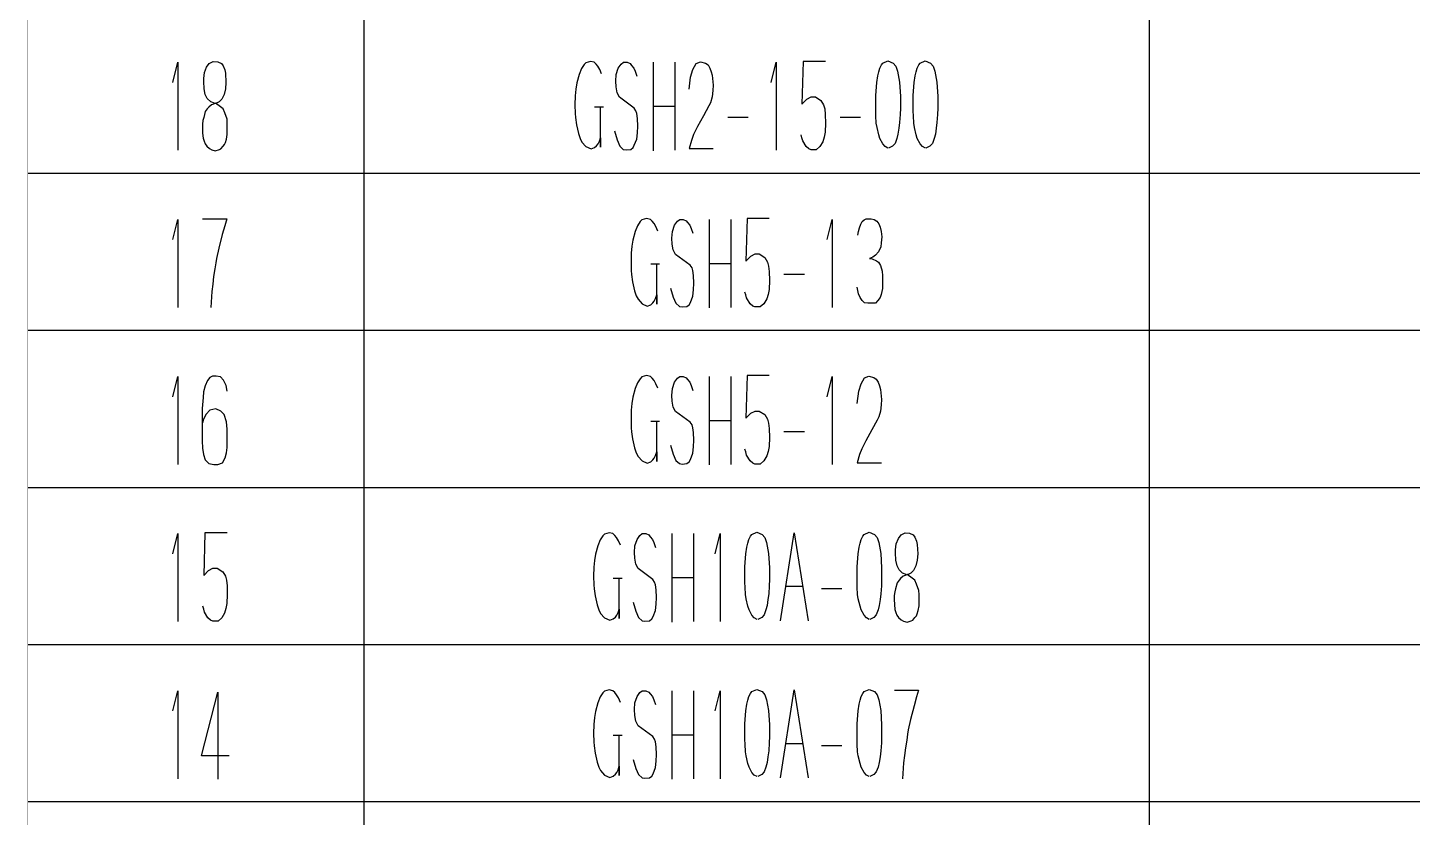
# Model space of a CAD drawing. Extents: x 0 to 2376, y 0 to 3364.
# Drawn here: x 1616 to 1862.8, y 681.2 to 821.9 of the extents above; entities that cross this region are included whole.
import ezdxf

# ---------------------------------------------------------------- set-up
doc = ezdxf.new("R2010")
doc.units = 0
doc.header["$MEASUREMENT"] = 0
doc.layers.add('6', color=7, linetype='Continuous')
doc.layers.add('9', color=7, linetype='Continuous')

# ---------------------------------------------------------------- blocks, each defined once
blk = doc.blocks.new('BLKENT215')
at = {"layer": '9', "color": 2, "linetype": 'Continuous'}
for p, q in [((1641.87, 700.16), (1642.76, 703.76)), ((1642.76, 703.76), (1642.76, 688.08)), ((1718.82, 703.68), (1718.51, 703.36)), ((1719.66, 703.92), (1718.82, 703.68)), ((1720.34, 703.76), (1719.66, 703.92)), ((1720.68, 703.44), (1720.34, 703.76)), ((1725.15, 703.44), (1725.57, 703.76)), ((1725.57, 703.76), (1726.2, 703.76)), ((1726.2, 703.76), (1726.72, 703.52)), ((1730.82, 703.76), (1730.82, 688)), ((1734.69, 703.76), (1734.69, 688.08)), ((1738.54, 700.16), (1739.42, 703.76)), ((1739.42, 703.76), (1739.42, 688.08)), ((1744.86, 703.28), (1745.12, 703.6)), ((1745.12, 703.6), (1746.01, 704)), ((1746.01, 704), (1746.95, 703.6)), ((1746.95, 703.6), (1747.42, 703.04)), ((1750.22, 688.24), (1752.65, 703.92)), ((1752.65, 703.92), (1755.11, 688.24)), ((1764.86, 703.28), (1765.12, 703.6)), ((1765.12, 703.6), (1766.01, 704)), ((1766.01, 704), (1766.95, 703.6)), ((1766.95, 703.6), (1767.42, 703.04)), ((1770.51, 703.84), (1774.82, 703.84)), ((1774.82, 703.84), (1774.46, 702.64)), ((1646.97, 692.16), (1649.9, 703.52)), ((1649.9, 703.52), (1649.9, 688)), ((1717.62, 701.6), (1717.2, 700.08)), ((1718.07, 702.64), (1717.62, 701.6)), ((1718.51, 703.36), (1718.07, 702.64)), ((1720.99, 703.04), (1720.68, 703.44)), ((1721.31, 702.48), (1720.99, 703.04)), ((1721.65, 701.68), (1721.31, 702.48)), ((1724.18, 700.4), (1724.26, 701.6)), ((1724.26, 701.6), (1724.63, 702.72)), ((1724.63, 702.72), (1725.15, 703.44)), ((1726.72, 703.52), (1726.98, 703.2)), ((1726.98, 703.2), (1727.37, 702.72)), ((1727.37, 702.72), (1727.63, 702.16)), ((1727.63, 702.16), (1727.92, 701.28)), ((1744.03, 700.16), (1744.21, 701.36)), ((1744.21, 701.36), (1744.39, 702.08)), ((1744.39, 702.08), (1744.57, 702.72)), ((1744.57, 702.72), (1744.86, 703.28)), ((1747.42, 703.04), (1747.71, 702.16)), ((1747.71, 702.16), (1748.08, 700.24)), ((1764.03, 700.16), (1764.21, 701.36)), ((1764.21, 701.36), (1764.39, 702.08)), ((1764.39, 702.08), (1764.57, 702.72)), ((1764.57, 702.72), (1764.86, 703.28)), ((1767.42, 703.04), (1767.71, 702.16)), ((1767.71, 702.16), (1768.08, 700.24)), ((1774.46, 702.64), (1774.01, 701.04)), ((1717.02, 698.96), (1716.92, 697.76)), ((1717.2, 700.08), (1717.02, 698.96)), ((1724.24, 699.36), (1724.18, 700.4)), ((1724.42, 698.32), (1724.24, 699.36)), ((1743.87, 697.84), (1744.03, 700.16)), ((1748.08, 700.24), (1748.24, 697.68)), ((1763.87, 697.84), (1764.03, 700.16)), ((1768.08, 700.24), (1768.23, 697.68)), ((1773.39, 698.64), (1772.99, 696.8)), ((1774.01, 701.04), (1773.39, 698.64)), ((1716.92, 697.76), (1716.89, 696.16)), ((1716.89, 696.16), (1716.92, 694.64)), ((1724.81, 697.52), (1724.42, 698.32)), ((1727.45, 695.6), (1724.81, 697.52)), ((1743.87, 695.04), (1743.87, 697.84)), ((1748.24, 697.68), (1748.24, 695.6)), ((1763.87, 695.04), (1763.87, 697.84)), ((1768.23, 697.68), (1768.23, 695.6)), ((1772.99, 696.8), (1772.84, 696)), ((1716.92, 694.64), (1716.97, 693.92)), ((1716.97, 693.92), (1717.15, 692.64)), ((1721.96, 695.76), (1720.39, 695.76)), ((1721.46, 688.64), (1721.46, 695.68)), ((1727.76, 695.12), (1727.45, 695.6)), ((1727.92, 694.64), (1727.76, 695.12)), ((1728.05, 693.76), (1727.92, 694.64)), ((1728.1, 692.4), (1728.05, 693.76)), ((1730.82, 695.92), (1734.64, 695.92)), ((1743.9, 694.24), (1743.87, 695.04)), ((1743.95, 692.88), (1743.9, 694.24)), ((1748.21, 694.48), (1748.1, 693.04)), ((1748.24, 695.6), (1748.21, 694.48)), ((1754.09, 694.32), (1751.14, 694.32)), ((1761.12, 693.92), (1757.49, 693.92)), ((1763.9, 694.24), (1763.87, 695.04)), ((1763.95, 692.88), (1763.9, 694.24)), ((1768.21, 694.48), (1768.1, 693.04)), ((1768.23, 695.6), (1768.21, 694.48)), ((1772.71, 694.96), (1772.47, 693.6)), ((1772.84, 696), (1772.71, 694.96)), ((1651.91, 692.16), (1646.97, 692.16)), ((1717.15, 692.64), (1717.52, 691.04)), ((1723.95, 691.52), (1724.42, 689.92)), ((1728.05, 691.2), (1728.1, 692.4)), ((1744.08, 692.16), (1743.95, 692.88)), ((1744.39, 690.8), (1744.08, 692.16)), ((1747.97, 692), (1747.82, 690.96)), ((1748.1, 693.04), (1747.97, 692)), ((1764.08, 692.16), (1763.95, 692.88)), ((1764.39, 690.8), (1764.08, 692.16)), ((1767.97, 692), (1767.82, 690.96)), ((1768.1, 693.04), (1767.97, 692)), ((1772.31, 692.24), (1772.16, 690.88)), ((1772.47, 693.6), (1772.31, 692.24)), ((1717.52, 691.04), (1717.83, 690.16)), ((1717.83, 690.16), (1718.14, 689.52)), ((1718.14, 689.52), (1718.85, 688.72)), ((1720.39, 688.56), (1720.76, 688.88)), ((1720.76, 688.88), (1721.02, 689.2)), ((1721.02, 689.2), (1721.25, 689.68)), ((1721.25, 689.68), (1721.46, 690.32)), ((1721.46, 690.32), (1721.46, 688.64)), ((1724.42, 689.92), (1724.89, 688.8)), ((1724.89, 688.8), (1725.52, 688.24)), ((1727.24, 688.56), (1727.48, 688.96)), ((1727.48, 688.96), (1727.9, 690.08)), ((1727.9, 690.08), (1728.05, 691.2)), ((1744.6, 690.16), (1744.39, 690.8)), ((1745.12, 689.2), (1744.6, 690.16)), ((1745.52, 688.72), (1745.12, 689.2)), ((1746.85, 688.8), (1746.14, 688.48)), ((1747.29, 689.28), (1746.85, 688.8)), ((1747.61, 690.16), (1747.29, 689.28)), ((1747.82, 690.96), (1747.61, 690.16)), ((1764.6, 690.16), (1764.39, 690.8)), ((1765.12, 689.2), (1764.6, 690.16)), ((1765.52, 688.72), (1765.12, 689.2)), ((1766.85, 688.8), (1766.14, 688.48)), ((1767.29, 689.28), (1766.85, 688.8)), ((1767.61, 690.16), (1767.29, 689.28)), ((1767.82, 690.96), (1767.61, 690.16)), ((1772.16, 690.88), (1771.95, 688.08)), ((1718.85, 688.72), (1719.79, 688.32)), ((1719.79, 688.32), (1720.39, 688.56)), ((1725.52, 688.24), (1726.01, 688.16)), ((1726.01, 688.16), (1726.85, 688.24)), ((1726.85, 688.24), (1727.24, 688.56)), ((1746.04, 688.48), (1745.52, 688.72)), ((1766.04, 688.48), (1765.52, 688.72))]:
    blk.add_line(p, q, dxfattribs=at)
blk = doc.blocks.new('BLKENT216')
at = {"layer": '9', "color": 2, "linetype": 'Continuous'}
for p, q in [((1641.87, 728.16), (1642.76, 731.76)), ((1642.76, 731.76), (1642.76, 716.08)), ((1647.57, 731.92), (1647.36, 724.32)), ((1651.54, 731.92), (1647.57, 731.92)), ((1718.51, 731.36), (1718.07, 730.64)), ((1718.82, 731.68), (1718.51, 731.36)), ((1719.66, 731.92), (1718.82, 731.68)), ((1720.34, 731.76), (1719.66, 731.92)), ((1720.68, 731.44), (1720.34, 731.76)), ((1720.99, 731.04), (1720.68, 731.44)), ((1721.31, 730.48), (1720.99, 731.04)), ((1724.63, 730.72), (1725.15, 731.44)), ((1725.15, 731.44), (1725.57, 731.76)), ((1725.57, 731.76), (1726.2, 731.76)), ((1726.2, 731.76), (1726.72, 731.52)), ((1726.72, 731.52), (1726.98, 731.2)), ((1726.98, 731.2), (1727.37, 730.72)), ((1730.82, 731.76), (1730.82, 716)), ((1734.69, 731.76), (1734.69, 716.08)), ((1738.54, 728.16), (1739.42, 731.76)), ((1739.42, 731.76), (1739.42, 716.08)), ((1744.57, 730.72), (1744.86, 731.28)), ((1744.86, 731.28), (1745.12, 731.6)), ((1745.12, 731.6), (1746.01, 732)), ((1746.01, 732), (1746.95, 731.6)), ((1746.95, 731.6), (1747.42, 731.04)), ((1747.42, 731.04), (1747.71, 730.16)), ((1750.22, 716.24), (1752.65, 731.92)), ((1752.65, 731.92), (1755.11, 716.24)), ((1764.57, 730.72), (1764.86, 731.28)), ((1764.86, 731.28), (1765.12, 731.6)), ((1765.12, 731.6), (1766.01, 732)), ((1766.01, 732), (1766.95, 731.6)), ((1766.95, 731.6), (1767.42, 731.04)), ((1767.42, 731.04), (1767.71, 730.16)), ((1770.85, 729.92), (1771.22, 730.88)), ((1771.22, 730.88), (1771.69, 731.52)), ((1771.69, 731.52), (1772.42, 731.92)), ((1772.42, 731.92), (1773.2, 731.84)), ((1773.2, 731.84), (1773.86, 731.52)), ((1773.86, 731.52), (1774.17, 731.12)), ((1774.17, 731.12), (1774.46, 730.4)), ((1717.62, 729.6), (1717.2, 728.08)), ((1718.07, 730.64), (1717.62, 729.6)), ((1721.65, 729.68), (1721.31, 730.48)), ((1724.18, 728.4), (1724.26, 729.6)), ((1724.24, 727.36), (1724.18, 728.4)), ((1724.26, 729.6), (1724.63, 730.72)), ((1727.37, 730.72), (1727.63, 730.16)), ((1727.63, 730.16), (1727.92, 729.28)), ((1744.03, 728.16), (1744.21, 729.36)), ((1744.21, 729.36), (1744.39, 730.08)), ((1744.39, 730.08), (1744.57, 730.72)), ((1747.71, 730.16), (1748.08, 728.24)), ((1764.03, 728.16), (1764.21, 729.36)), ((1764.21, 729.36), (1764.39, 730.08)), ((1764.39, 730.08), (1764.57, 730.72)), ((1767.71, 730.16), (1768.08, 728.24)), ((1770.72, 728.88), (1770.85, 729.92)), ((1770.72, 728.32), (1770.72, 728.88)), ((1770.77, 727.04), (1770.72, 728.32)), ((1774.46, 730.4), (1774.59, 729.84)), ((1774.59, 729.84), (1774.67, 728.16)), ((1717.02, 726.96), (1716.92, 725.76)), ((1717.2, 728.08), (1717.02, 726.96)), ((1724.42, 726.32), (1724.24, 727.36)), ((1724.81, 725.52), (1724.42, 726.32)), ((1743.87, 725.84), (1744.03, 728.16)), ((1743.87, 723.04), (1743.87, 725.84)), ((1748.08, 728.24), (1748.24, 725.68)), ((1763.87, 725.84), (1764.03, 728.16)), ((1763.87, 723.04), (1763.87, 725.84)), ((1768.08, 728.24), (1768.23, 725.68)), ((1770.98, 726), (1770.77, 727.04)), ((1771.35, 725.28), (1770.98, 726)), ((1774.35, 726), (1773.93, 725.2)), ((1774.59, 727.04), (1774.35, 726)), ((1774.67, 728.16), (1774.59, 727.04)), ((1647.36, 724.32), (1648.22, 725.2)), ((1648.22, 725.2), (1649.01, 725.6)), ((1649.01, 725.6), (1649.76, 725.6)), ((1649.76, 725.6), (1650.76, 724.96)), ((1650.76, 724.96), (1651.23, 724.16)), ((1651.23, 724.16), (1651.41, 723.44)), ((1651.41, 723.44), (1651.52, 722.48)), ((1716.92, 725.76), (1716.89, 724.16)), ((1716.89, 724.16), (1716.92, 722.64)), ((1721.96, 723.76), (1720.39, 723.76)), ((1721.46, 716.64), (1721.46, 723.68)), ((1727.45, 723.6), (1724.81, 725.52)), ((1727.76, 723.12), (1727.45, 723.6)), ((1730.82, 723.92), (1734.64, 723.92)), ((1748.24, 723.6), (1748.21, 722.48)), ((1748.24, 725.68), (1748.24, 723.6)), ((1768.23, 723.6), (1768.21, 722.48)), ((1768.23, 725.68), (1768.23, 723.6)), ((1771.35, 723.44), (1770.98, 722.96)), ((1771.95, 724.72), (1771.35, 725.28)), ((1771.61, 723.76), (1771.35, 723.44)), ((1772.1, 724.16), (1771.61, 723.76)), ((1772.63, 724.48), (1771.95, 724.72)), ((1773.07, 724.56), (1772.1, 724.16)), ((1773.7, 723.84), (1772.81, 724.48)), ((1773.44, 724.72), (1773.07, 724.56)), ((1773.93, 725.2), (1773.44, 724.72)), ((1774.17, 723.44), (1773.7, 723.84)), ((1774.48, 722.72), (1774.17, 723.44)), ((1651.57, 720.88), (1651.49, 719.28)), ((1651.52, 722.48), (1651.57, 720.88)), ((1716.92, 722.64), (1716.97, 721.92)), ((1716.97, 721.92), (1717.15, 720.64)), ((1727.92, 722.64), (1727.76, 723.12)), ((1728.05, 721.76), (1727.92, 722.64)), ((1728.1, 720.4), (1728.05, 721.76)), ((1743.9, 722.24), (1743.87, 723.04)), ((1743.95, 720.88), (1743.9, 722.24)), ((1744.08, 720.16), (1743.95, 720.88)), ((1748.1, 721.04), (1747.97, 720)), ((1748.21, 722.48), (1748.1, 721.04)), ((1754.09, 722.32), (1751.14, 722.32)), ((1761.12, 721.92), (1757.49, 721.92)), ((1763.9, 722.24), (1763.87, 723.04)), ((1763.95, 720.88), (1763.9, 722.24)), ((1764.08, 720.16), (1763.95, 720.88)), ((1768.1, 721.04), (1767.97, 720)), ((1768.21, 722.48), (1768.1, 721.04)), ((1770.56, 721.36), (1770.48, 720.72)), ((1770.69, 721.92), (1770.56, 721.36)), ((1770.98, 722.96), (1770.69, 721.92)), ((1774.85, 721.6), (1774.48, 722.72)), ((1774.9, 720.88), (1774.85, 721.6)), ((1774.9, 719.84), (1774.9, 720.88)), ((1647.36, 718.32), (1647.2, 718.8)), ((1651.33, 718.4), (1651.1, 717.6)), ((1651.49, 719.28), (1651.33, 718.4)), ((1717.15, 720.64), (1717.52, 719.04)), ((1717.52, 719.04), (1717.83, 718.16)), ((1723.95, 719.52), (1724.42, 717.92)), ((1727.9, 718.08), (1728.05, 719.2)), ((1728.05, 719.2), (1728.1, 720.4)), ((1744.39, 718.8), (1744.08, 720.16)), ((1744.6, 718.16), (1744.39, 718.8)), ((1747.82, 718.96), (1747.61, 718.16)), ((1747.97, 720), (1747.82, 718.96)), ((1764.39, 718.8), (1764.08, 720.16)), ((1764.6, 718.16), (1764.39, 718.8)), ((1767.82, 718.96), (1767.61, 718.16)), ((1767.97, 720), (1767.82, 718.96)), ((1770.48, 720.72), (1770.48, 720)), ((1770.48, 720), (1770.51, 719.12)), ((1770.51, 719.12), (1770.61, 718.24)), ((1774.74, 718.08), (1774.9, 718.88)), ((1774.9, 718.88), (1774.9, 719.84)), ((1647.49, 717.76), (1647.36, 718.32)), ((1648.12, 716.72), (1647.49, 717.76)), ((1648.59, 716.32), (1648.12, 716.72)), ((1648.98, 716.16), (1648.59, 716.32)), ((1649.92, 716.16), (1648.98, 716.16)), ((1650.58, 716.72), (1649.92, 716.16)), ((1651.1, 717.6), (1650.58, 716.72)), ((1717.83, 718.16), (1718.14, 717.52)), ((1718.14, 717.52), (1718.85, 716.72)), ((1718.85, 716.72), (1719.79, 716.32)), ((1719.79, 716.32), (1720.39, 716.56)), ((1720.39, 716.56), (1720.76, 716.88)), ((1720.76, 716.88), (1721.02, 717.2)), ((1721.02, 717.2), (1721.25, 717.68)), ((1721.25, 717.68), (1721.46, 718.32)), ((1721.46, 718.32), (1721.46, 716.64)), ((1724.42, 717.92), (1724.89, 716.8)), ((1724.89, 716.8), (1725.52, 716.24)), ((1725.52, 716.24), (1726.01, 716.16)), ((1726.01, 716.16), (1726.85, 716.24)), ((1726.85, 716.24), (1727.24, 716.56)), ((1727.24, 716.56), (1727.48, 716.96)), ((1727.48, 716.96), (1727.9, 718.08)), ((1745.12, 717.2), (1744.6, 718.16)), ((1745.52, 716.72), (1745.12, 717.2)), ((1746.04, 716.48), (1745.52, 716.72)), ((1746.85, 716.8), (1746.14, 716.48)), ((1747.29, 717.28), (1746.85, 716.8)), ((1747.61, 718.16), (1747.29, 717.28)), ((1765.12, 717.2), (1764.6, 718.16)), ((1765.52, 716.72), (1765.12, 717.2)), ((1766.04, 716.48), (1765.52, 716.72)), ((1766.85, 716.8), (1766.14, 716.48)), ((1767.29, 717.28), (1766.85, 716.8)), ((1767.61, 718.16), (1767.29, 717.28)), ((1770.61, 718.24), (1770.77, 717.68)), ((1770.77, 717.68), (1770.95, 717.2)), ((1770.95, 717.2), (1771.27, 716.8)), ((1771.27, 716.8), (1771.71, 716.4)), ((1771.71, 716.4), (1772.16, 716.16)), ((1772.16, 716.16), (1772.76, 716)), ((1772.76, 716), (1773.49, 716.24)), ((1773.49, 716.24), (1773.78, 716.32)), ((1773.78, 716.32), (1774.17, 716.8)), ((1774.17, 716.8), (1774.43, 717.12)), ((1774.43, 717.12), (1774.56, 717.44)), ((1774.56, 717.44), (1774.74, 718.08))]:
    blk.add_line(p, q, dxfattribs=at)
blk = doc.blocks.new('BLKENT217')
at = {"layer": '9', "color": 2, "linetype": 'Continuous'}
for p, q in [((1641.87, 756.16), (1642.76, 759.76)), ((1642.76, 759.76), (1642.76, 744.08)), ((1647.62, 758.08), (1647.33, 757.04)), ((1648.04, 759.04), (1647.62, 758.08)), ((1648.46, 759.6), (1648.04, 759.04)), ((1648.95, 759.84), (1648.46, 759.6)), ((1649.61, 759.84), (1648.95, 759.84)), ((1650.39, 759.68), (1649.61, 759.84)), ((1650.92, 759.12), (1650.39, 759.68)), ((1651.39, 758.16), (1650.92, 759.12)), ((1651.57, 757.12), (1651.39, 758.16)), ((1724.73, 758.64), (1724.29, 757.6)), ((1725.18, 759.36), (1724.73, 758.64)), ((1725.49, 759.68), (1725.18, 759.36)), ((1726.33, 759.92), (1725.49, 759.68)), ((1727.01, 759.76), (1726.33, 759.92)), ((1727.35, 759.44), (1727.01, 759.76)), ((1727.66, 759.04), (1727.35, 759.44)), ((1727.97, 758.48), (1727.66, 759.04)), ((1728.31, 757.68), (1727.97, 758.48)), ((1730.93, 757.6), (1731.29, 758.72)), ((1731.29, 758.72), (1731.82, 759.44)), ((1731.82, 759.44), (1732.24, 759.76)), ((1732.24, 759.76), (1732.86, 759.76)), ((1732.86, 759.76), (1733.39, 759.52)), ((1733.39, 759.52), (1733.65, 759.2)), ((1733.65, 759.2), (1734.04, 758.72)), ((1734.04, 758.72), (1734.3, 758.16)), ((1734.3, 758.16), (1734.59, 757.28)), ((1737.49, 759.76), (1737.49, 744)), ((1741.36, 759.76), (1741.36, 744.08)), ((1744.24, 759.92), (1744.03, 752.32)), ((1748.21, 759.92), (1744.24, 759.92)), ((1758.54, 756.16), (1759.42, 759.76)), ((1759.42, 759.76), (1759.42, 744.08)), ((1764.16, 757.12), (1764.57, 758.48)), ((1764.57, 758.48), (1765.18, 759.52)), ((1765.18, 759.52), (1765.93, 759.84)), ((1765.93, 759.84), (1766.82, 759.6)), ((1766.82, 759.6), (1767.29, 759.28)), ((1767.29, 759.28), (1767.63, 758.72)), ((1767.63, 758.72), (1767.87, 758.08)), ((1767.87, 758.08), (1768.03, 757.44)), ((1647.25, 756), (1647.1, 754.08)), ((1647.33, 757.04), (1647.25, 756)), ((1723.87, 756.08), (1723.69, 754.96)), ((1724.29, 757.6), (1723.87, 756.08)), ((1730.85, 756.4), (1730.93, 757.6)), ((1730.9, 755.36), (1730.85, 756.4)), ((1763.9, 754.96), (1764.16, 757.12)), ((1768.03, 757.44), (1768.21, 755.68)), ((1768.21, 755.68), (1768.16, 754.72)), ((1647.1, 754.08), (1647.1, 748.32)), ((1647.78, 753.04), (1647.33, 752.16)), ((1648.46, 753.76), (1647.78, 753.04)), ((1649.5, 754), (1648.46, 753.76)), ((1650.44, 753.6), (1649.5, 754)), ((1651.02, 752.96), (1650.44, 753.6)), ((1651.41, 751.68), (1651.02, 752.96)), ((1723.58, 753.76), (1723.56, 752.16)), ((1723.69, 754.96), (1723.58, 753.76)), ((1731.08, 754.32), (1730.9, 755.36)), ((1731.48, 753.52), (1731.08, 754.32)), ((1734.12, 751.6), (1731.48, 753.52)), ((1744.03, 752.32), (1744.89, 753.2)), ((1744.89, 753.2), (1745.67, 753.6)), ((1745.67, 753.6), (1746.43, 753.6)), ((1746.43, 753.6), (1747.42, 752.96)), ((1747.42, 752.96), (1747.9, 752.16)), ((1768.05, 753.6), (1767.74, 752.56)), ((1768.16, 754.72), (1768.05, 753.6)), ((1647.33, 752.16), (1647.15, 751.52)), ((1651.57, 750.4), (1651.41, 751.68)), ((1723.56, 752.16), (1723.58, 750.64)), ((1723.58, 750.64), (1723.63, 749.92)), ((1728.63, 751.76), (1727.06, 751.76)), ((1728.13, 744.64), (1728.13, 751.68)), ((1734.43, 751.12), (1734.12, 751.6)), ((1734.59, 750.64), (1734.43, 751.12)), ((1734.72, 749.76), (1734.59, 750.64)), ((1737.49, 751.92), (1741.31, 751.92)), ((1747.9, 752.16), (1748.08, 751.44)), ((1748.08, 751.44), (1748.18, 750.48)), ((1748.18, 750.48), (1748.24, 748.88)), ((1767.45, 752), (1766.46, 750.24)), ((1767.74, 752.56), (1767.45, 752)), ((1647.1, 748.32), (1647.15, 746.96)), ((1651.57, 748.24), (1651.57, 750.4)), ((1651.57, 747.12), (1651.57, 748.24)), ((1723.63, 749.92), (1723.82, 748.64)), ((1723.82, 748.64), (1724.18, 747.04)), ((1734.77, 748.4), (1734.72, 749.76)), ((1734.72, 747.2), (1734.77, 748.4)), ((1748.24, 748.88), (1748.16, 747.28)), ((1754.46, 749.92), (1750.82, 749.92)), ((1765.41, 748.32), (1764.71, 746.88)), ((1766.46, 750.24), (1765.41, 748.32)), ((1647.15, 746.96), (1647.31, 745.84)), ((1647.31, 745.84), (1647.65, 744.88)), ((1651.2, 745.28), (1651.44, 746.16)), ((1651.44, 746.16), (1651.57, 747.12)), ((1724.18, 747.04), (1724.5, 746.16)), ((1724.5, 746.16), (1724.81, 745.52)), ((1727.69, 745.2), (1727.92, 745.68)), ((1727.92, 745.68), (1728.13, 746.32)), ((1728.13, 746.32), (1728.13, 744.64)), ((1730.61, 747.52), (1731.08, 745.92)), ((1731.08, 745.92), (1731.56, 744.8)), ((1734.14, 744.96), (1734.56, 746.08)), ((1734.56, 746.08), (1734.72, 747.2)), ((1744.03, 746.32), (1743.87, 746.8)), ((1744.16, 745.76), (1744.03, 746.32)), ((1744.78, 744.72), (1744.16, 745.76)), ((1747.76, 745.6), (1747.24, 744.72)), ((1748, 746.4), (1747.76, 745.6)), ((1748.16, 747.28), (1748, 746.4)), ((1764.31, 745.84), (1763.9, 744.4)), ((1764.71, 746.88), (1764.31, 745.84)), ((1647.65, 744.88), (1648.27, 744.24)), ((1648.27, 744.24), (1649.16, 744.08)), ((1649.16, 744.08), (1649.87, 744.08)), ((1649.87, 744.08), (1650.71, 744.4)), ((1650.71, 744.4), (1651.2, 745.28)), ((1724.81, 745.52), (1725.52, 744.72)), ((1725.52, 744.72), (1726.46, 744.32)), ((1726.46, 744.32), (1727.06, 744.56)), ((1727.06, 744.56), (1727.42, 744.88)), ((1727.42, 744.88), (1727.69, 745.2)), ((1731.56, 744.8), (1732.18, 744.24)), ((1732.18, 744.24), (1732.68, 744.16)), ((1732.68, 744.16), (1733.52, 744.24)), ((1733.52, 744.24), (1733.91, 744.56)), ((1733.91, 744.56), (1734.14, 744.96)), ((1745.25, 744.32), (1744.78, 744.72)), ((1745.65, 744.16), (1745.25, 744.32)), ((1746.59, 744.16), (1745.65, 744.16)), ((1747.24, 744.72), (1746.59, 744.16)), ((1763.9, 744.4), (1768.21, 744.4))]:
    blk.add_line(p, q, dxfattribs=at)
blk = doc.blocks.new('BLKENT218')
at = {"layer": '9', "color": 2, "linetype": 'Continuous'}
for p, q in [((1641.87, 784.16), (1642.76, 787.76)), ((1642.76, 787.76), (1642.76, 772.08)), ((1647.18, 787.84), (1651.49, 787.84)), ((1651.49, 787.84), (1651.12, 786.64)), ((1725.49, 787.68), (1725.18, 787.36)), ((1726.33, 787.92), (1725.49, 787.68)), ((1727.01, 787.76), (1726.33, 787.92)), ((1727.35, 787.44), (1727.01, 787.76)), ((1731.82, 787.44), (1732.24, 787.76)), ((1732.24, 787.76), (1732.86, 787.76)), ((1732.86, 787.76), (1733.39, 787.52)), ((1733.39, 787.52), (1733.65, 787.2)), ((1737.49, 787.76), (1737.49, 772)), ((1741.36, 787.76), (1741.36, 772.08)), ((1744.24, 787.92), (1744.03, 780.32)), ((1748.21, 787.92), (1744.24, 787.92)), ((1758.54, 784.16), (1759.42, 787.76)), ((1759.42, 787.76), (1759.42, 772.08)), ((1764.78, 787.36), (1765.1, 787.68)), ((1765.1, 787.68), (1765.46, 787.84)), ((1765.46, 787.84), (1766.35, 787.84)), ((1766.35, 787.84), (1766.9, 787.76)), ((1766.9, 787.76), (1767.37, 787.44)), ((1650.68, 785.04), (1650.05, 782.64)), ((1651.12, 786.64), (1650.68, 785.04)), ((1724.29, 785.6), (1723.87, 784.08)), ((1724.73, 786.64), (1724.29, 785.6)), ((1725.18, 787.36), (1724.73, 786.64)), ((1727.66, 787.04), (1727.35, 787.44)), ((1727.97, 786.48), (1727.66, 787.04)), ((1728.31, 785.68), (1727.97, 786.48)), ((1730.85, 784.4), (1730.93, 785.6)), ((1730.93, 785.6), (1731.29, 786.72)), ((1731.29, 786.72), (1731.82, 787.44)), ((1733.65, 787.2), (1734.04, 786.72)), ((1734.04, 786.72), (1734.3, 786.16)), ((1734.3, 786.16), (1734.59, 785.28)), ((1763.97, 784.96), (1764.13, 785.6)), ((1764.13, 785.6), (1764.29, 786.24)), ((1764.29, 786.24), (1764.55, 786.88)), ((1764.55, 786.88), (1764.78, 787.36)), ((1767.37, 787.44), (1767.74, 786.96)), ((1767.74, 786.96), (1768, 786.4)), ((1768, 786.4), (1768.18, 785.6)), ((1768.18, 785.6), (1768.26, 784.64)), ((1650.05, 782.64), (1649.66, 780.8)), ((1723.69, 782.96), (1723.58, 781.76)), ((1723.87, 784.08), (1723.69, 782.96)), ((1730.9, 783.36), (1730.85, 784.4)), ((1731.08, 782.32), (1730.9, 783.36)), ((1768.08, 782.88), (1767.66, 782)), ((1768.18, 783.6), (1768.08, 782.88)), ((1768.26, 784.64), (1768.18, 783.6)), ((1649.66, 780.8), (1649.5, 780)), ((1723.58, 781.76), (1723.56, 780.16)), ((1723.56, 780.16), (1723.58, 778.64)), ((1731.48, 781.52), (1731.08, 782.32)), ((1734.12, 779.6), (1731.48, 781.52)), ((1744.03, 780.32), (1744.89, 781.2)), ((1744.89, 781.2), (1745.67, 781.6)), ((1745.67, 781.6), (1746.43, 781.6)), ((1746.43, 781.6), (1747.42, 780.96)), ((1747.42, 780.96), (1747.9, 780.16)), ((1747.9, 780.16), (1748.08, 779.44)), ((1766.67, 781.04), (1766.09, 780.8)), ((1766.09, 780.8), (1766.56, 780.72)), ((1766.56, 780.72), (1767.32, 780.4)), ((1767.14, 781.36), (1766.67, 781.04)), ((1767.66, 782), (1767.14, 781.36)), ((1767.32, 780.4), (1767.69, 780.16)), ((1767.69, 780.16), (1768.03, 779.52)), ((1649.37, 778.96), (1649.14, 777.6)), ((1649.5, 780), (1649.37, 778.96)), ((1723.58, 778.64), (1723.63, 777.92)), ((1723.63, 777.92), (1723.82, 776.64)), ((1728.63, 779.76), (1727.06, 779.76)), ((1728.13, 772.64), (1728.13, 779.68)), ((1734.43, 779.12), (1734.12, 779.6)), ((1734.59, 778.64), (1734.43, 779.12)), ((1734.72, 777.76), (1734.59, 778.64)), ((1734.77, 776.4), (1734.72, 777.76)), ((1737.49, 779.92), (1741.31, 779.92)), ((1748.08, 779.44), (1748.18, 778.48)), ((1748.18, 778.48), (1748.24, 776.88)), ((1754.46, 777.92), (1750.82, 777.92)), ((1768.03, 779.52), (1768.31, 778.56)), ((1768.31, 778.56), (1768.39, 777.68)), ((1768.39, 777.68), (1768.39, 776.16)), ((1648.98, 776.24), (1648.82, 774.88)), ((1649.14, 777.6), (1648.98, 776.24)), ((1723.82, 776.64), (1724.18, 775.04)), ((1730.61, 775.52), (1731.08, 773.92)), ((1734.56, 774.08), (1734.72, 775.2)), ((1734.72, 775.2), (1734.77, 776.4)), ((1748.16, 775.28), (1748, 774.4)), ((1748.24, 776.88), (1748.16, 775.28)), ((1764.13, 774.48), (1763.87, 775.68)), ((1768.37, 775.44), (1768.18, 774.4)), ((1768.39, 776.16), (1768.37, 775.44)), ((1648.82, 774.88), (1648.61, 772.08)), ((1724.18, 775.04), (1724.5, 774.16)), ((1724.5, 774.16), (1724.81, 773.52)), ((1724.81, 773.52), (1725.52, 772.72)), ((1725.52, 772.72), (1726.46, 772.32)), ((1727.06, 772.56), (1727.42, 772.88)), ((1727.42, 772.88), (1727.69, 773.2)), ((1727.69, 773.2), (1727.92, 773.68)), ((1727.92, 773.68), (1728.13, 774.32)), ((1728.13, 774.32), (1728.13, 772.64)), ((1731.08, 773.92), (1731.56, 772.8)), ((1731.56, 772.8), (1732.18, 772.24)), ((1733.91, 772.56), (1734.14, 772.96)), ((1734.14, 772.96), (1734.56, 774.08)), ((1744.03, 774.32), (1743.87, 774.8)), ((1744.16, 773.76), (1744.03, 774.32)), ((1744.78, 772.72), (1744.16, 773.76)), ((1745.25, 772.32), (1744.78, 772.72)), ((1747.24, 772.72), (1746.59, 772.16)), ((1747.76, 773.6), (1747.24, 772.72)), ((1748, 774.4), (1747.76, 773.6)), ((1764.39, 773.84), (1764.13, 774.48)), ((1764.78, 773.28), (1764.39, 773.84)), ((1765.18, 772.88), (1764.78, 773.28)), ((1765.78, 772.8), (1765.18, 772.88)), ((1767.14, 772.8), (1765.78, 772.8)), ((1767.58, 773.28), (1767.14, 772.8)), ((1767.95, 773.84), (1767.58, 773.28)), ((1768.18, 774.4), (1767.95, 773.84)), ((1726.46, 772.32), (1727.06, 772.56)), ((1732.18, 772.24), (1732.68, 772.16)), ((1732.68, 772.16), (1733.52, 772.24)), ((1733.52, 772.24), (1733.91, 772.56)), ((1745.65, 772.16), (1745.25, 772.32)), ((1746.59, 772.16), (1745.65, 772.16))]:
    blk.add_line(p, q, dxfattribs=at)
blk = doc.blocks.new('BLKENT219')
at = {"layer": '9', "color": 2, "linetype": 'Continuous'}
for p, q in [((1641.87, 812.16), (1642.76, 815.76)), ((1642.76, 815.76), (1642.76, 800.08)), ((1647.52, 813.92), (1647.88, 814.88)), ((1647.88, 814.88), (1648.35, 815.52)), ((1648.35, 815.52), (1649.08, 815.92)), ((1649.08, 815.92), (1649.87, 815.84)), ((1649.87, 815.84), (1650.52, 815.52)), ((1650.52, 815.52), (1650.84, 815.12)), ((1650.84, 815.12), (1651.12, 814.4)), ((1715.18, 815.36), (1714.73, 814.64)), ((1715.49, 815.68), (1715.18, 815.36)), ((1716.33, 815.92), (1715.49, 815.68)), ((1717.01, 815.76), (1716.33, 815.92)), ((1717.35, 815.44), (1717.01, 815.76)), ((1717.66, 815.04), (1717.35, 815.44)), ((1717.97, 814.48), (1717.66, 815.04)), ((1720.93, 813.6), (1721.29, 814.72)), ((1721.29, 814.72), (1721.82, 815.44)), ((1721.82, 815.44), (1722.24, 815.76)), ((1722.24, 815.76), (1722.86, 815.76)), ((1722.86, 815.76), (1723.39, 815.52)), ((1723.39, 815.52), (1723.65, 815.2)), ((1723.65, 815.2), (1724.04, 814.72)), ((1724.04, 814.72), (1724.3, 814.16)), ((1727.49, 815.76), (1727.49, 800)), ((1731.36, 815.76), (1731.36, 800.08)), ((1734.57, 814.48), (1735.18, 815.52)), ((1735.18, 815.52), (1735.93, 815.84)), ((1735.93, 815.84), (1736.82, 815.6)), ((1736.82, 815.6), (1737.29, 815.28)), ((1737.29, 815.28), (1737.63, 814.72)), ((1737.63, 814.72), (1737.87, 814.08)), ((1748.54, 812.16), (1749.42, 815.76)), ((1749.42, 815.76), (1749.42, 800.08)), ((1754.23, 815.92), (1754.03, 808.32)), ((1758.21, 815.92), (1754.23, 815.92)), ((1767.73, 814.08), (1767.91, 814.72)), ((1767.91, 814.72), (1768.2, 815.28)), ((1768.2, 815.28), (1768.46, 815.6)), ((1768.46, 815.6), (1769.35, 816)), ((1769.35, 816), (1770.29, 815.6)), ((1770.29, 815.6), (1770.76, 815.04)), ((1770.76, 815.04), (1771.05, 814.16)), ((1774.39, 814.08), (1774.57, 814.72)), ((1774.57, 814.72), (1774.86, 815.28)), ((1774.86, 815.28), (1775.12, 815.6)), ((1775.12, 815.6), (1776.01, 816)), ((1776.01, 816), (1776.95, 815.6)), ((1776.95, 815.6), (1777.42, 815.04)), ((1777.42, 815.04), (1777.71, 814.16)), ((1647.39, 812.88), (1647.52, 813.92)), ((1647.39, 812.32), (1647.39, 812.88)), ((1647.44, 811.04), (1647.39, 812.32)), ((1651.12, 814.4), (1651.25, 813.84)), ((1651.25, 813.84), (1651.33, 812.16)), ((1714.29, 813.6), (1713.87, 812.08)), ((1714.73, 814.64), (1714.29, 813.6)), ((1718.31, 813.68), (1717.97, 814.48)), ((1720.85, 812.4), (1720.93, 813.6)), ((1720.9, 811.36), (1720.85, 812.4)), ((1724.3, 814.16), (1724.59, 813.28)), ((1733.9, 810.96), (1734.16, 813.12)), ((1734.16, 813.12), (1734.57, 814.48)), ((1737.87, 814.08), (1738.03, 813.44)), ((1738.03, 813.44), (1738.21, 811.68)), ((1767.36, 812.16), (1767.54, 813.36)), ((1767.54, 813.36), (1767.73, 814.08)), ((1771.05, 814.16), (1771.41, 812.24)), ((1771.41, 812.24), (1771.57, 809.68)), ((1774.03, 812.16), (1774.21, 813.36)), ((1774.21, 813.36), (1774.39, 814.08)), ((1777.71, 814.16), (1778.08, 812.24)), ((1778.08, 812.24), (1778.23, 809.68)), ((1647.65, 810), (1647.44, 811.04)), ((1648.01, 809.28), (1647.65, 810)), ((1651.02, 810), (1650.6, 809.2)), ((1651.25, 811.04), (1651.02, 810)), ((1651.33, 812.16), (1651.25, 811.04)), ((1713.58, 809.76), (1713.56, 808.16)), ((1713.69, 810.96), (1713.58, 809.76)), ((1713.87, 812.08), (1713.69, 810.96)), ((1721.08, 810.32), (1720.9, 811.36)), ((1721.48, 809.52), (1721.08, 810.32)), ((1738.16, 810.72), (1738.05, 809.6)), ((1738.21, 811.68), (1738.16, 810.72)), ((1767.2, 809.84), (1767.36, 812.16)), ((1767.2, 807.04), (1767.2, 809.84)), ((1773.87, 809.84), (1774.03, 812.16)), ((1773.87, 807.04), (1773.87, 809.84)), ((1648.01, 807.44), (1647.65, 806.96)), ((1648.61, 808.72), (1648.01, 809.28)), ((1648.27, 807.76), (1648.01, 807.44)), ((1648.77, 808.16), (1648.27, 807.76)), ((1649.29, 808.48), (1648.61, 808.72)), ((1649.74, 808.56), (1648.77, 808.16)), ((1650.37, 807.84), (1649.48, 808.48)), ((1650.1, 808.72), (1649.74, 808.56)), ((1650.6, 809.2), (1650.1, 808.72)), ((1650.84, 807.44), (1650.37, 807.84)), ((1651.15, 806.72), (1650.84, 807.44)), ((1713.56, 808.16), (1713.58, 806.64)), ((1718.63, 807.76), (1717.06, 807.76)), ((1718.13, 800.64), (1718.13, 807.68)), ((1724.12, 807.6), (1721.48, 809.52)), ((1724.43, 807.12), (1724.12, 807.6)), ((1727.49, 807.92), (1731.31, 807.92)), ((1737.45, 808), (1736.46, 806.24)), ((1737.74, 808.56), (1737.45, 808)), ((1738.05, 809.6), (1737.74, 808.56)), ((1754.03, 808.32), (1754.89, 809.2)), ((1754.89, 809.2), (1755.67, 809.6)), ((1755.67, 809.6), (1756.43, 809.6)), ((1756.43, 809.6), (1757.42, 808.96)), ((1757.42, 808.96), (1757.9, 808.16)), ((1757.9, 808.16), (1758.08, 807.44)), ((1758.08, 807.44), (1758.18, 806.48)), ((1771.57, 807.6), (1771.54, 806.48)), ((1771.57, 809.68), (1771.57, 807.6)), ((1778.23, 807.6), (1778.21, 806.48)), ((1778.23, 809.68), (1778.23, 807.6)), ((1647.23, 805.36), (1647.15, 804.72)), ((1647.36, 805.92), (1647.23, 805.36)), ((1647.65, 806.96), (1647.36, 805.92)), ((1651.52, 805.6), (1651.15, 806.72)), ((1651.57, 804.88), (1651.52, 805.6)), ((1651.57, 803.84), (1651.57, 804.88)), ((1713.58, 806.64), (1713.63, 805.92)), ((1713.63, 805.92), (1713.82, 804.64)), ((1724.59, 806.64), (1724.43, 807.12)), ((1724.72, 805.76), (1724.59, 806.64)), ((1724.77, 804.4), (1724.72, 805.76)), ((1736.46, 806.24), (1735.41, 804.32)), ((1744.46, 805.92), (1740.82, 805.92)), ((1758.23, 804.88), (1758.16, 803.28)), ((1758.18, 806.48), (1758.23, 804.88)), ((1764.46, 805.92), (1760.82, 805.92)), ((1767.23, 806.24), (1767.2, 807.04)), ((1767.28, 804.88), (1767.23, 806.24)), ((1767.41, 804.16), (1767.28, 804.88)), ((1771.44, 805.04), (1771.31, 804)), ((1771.54, 806.48), (1771.44, 805.04)), ((1773.9, 806.24), (1773.87, 807.04)), ((1773.95, 804.88), (1773.9, 806.24)), ((1774.08, 804.16), (1773.95, 804.88)), ((1778.1, 805.04), (1777.97, 804)), ((1778.21, 806.48), (1778.1, 805.04)), ((1647.15, 804.72), (1647.15, 804)), ((1647.15, 804), (1647.18, 803.12)), ((1647.18, 803.12), (1647.28, 802.24)), ((1651.41, 802.08), (1651.57, 802.88)), ((1651.57, 802.88), (1651.57, 803.84)), ((1713.82, 804.64), (1714.18, 803.04)), ((1714.18, 803.04), (1714.5, 802.16)), ((1717.92, 801.68), (1718.13, 802.32)), ((1718.13, 802.32), (1718.13, 800.64)), ((1720.61, 803.52), (1721.08, 801.92)), ((1724.56, 802.08), (1724.72, 803.2)), ((1724.72, 803.2), (1724.77, 804.4)), ((1734.71, 802.88), (1734.31, 801.84)), ((1735.41, 804.32), (1734.71, 802.88)), ((1754.03, 802.32), (1753.87, 802.8)), ((1754.16, 801.76), (1754.03, 802.32)), ((1758, 802.4), (1757.76, 801.6)), ((1758.16, 803.28), (1758, 802.4)), ((1767.73, 802.8), (1767.41, 804.16)), ((1767.93, 802.16), (1767.73, 802.8)), ((1771.15, 802.96), (1770.94, 802.16)), ((1771.31, 804), (1771.15, 802.96)), ((1774.39, 802.8), (1774.08, 804.16)), ((1774.6, 802.16), (1774.39, 802.8)), ((1777.82, 802.96), (1777.61, 802.16)), ((1777.97, 804), (1777.82, 802.96)), ((1647.28, 802.24), (1647.44, 801.68)), ((1647.44, 801.68), (1647.62, 801.2)), ((1647.62, 801.2), (1647.93, 800.8)), ((1647.93, 800.8), (1648.38, 800.4)), ((1648.38, 800.4), (1648.82, 800.16)), ((1648.82, 800.16), (1649.42, 800)), ((1649.42, 800), (1650.16, 800.24)), ((1650.16, 800.24), (1650.44, 800.32)), ((1650.44, 800.32), (1650.84, 800.8)), ((1650.84, 800.8), (1651.1, 801.12)), ((1651.1, 801.12), (1651.23, 801.44)), ((1651.23, 801.44), (1651.41, 802.08)), ((1714.5, 802.16), (1714.81, 801.52)), ((1714.81, 801.52), (1715.52, 800.72)), ((1715.52, 800.72), (1716.46, 800.32)), ((1716.46, 800.32), (1717.06, 800.56)), ((1717.06, 800.56), (1717.42, 800.88)), ((1717.42, 800.88), (1717.69, 801.2)), ((1717.69, 801.2), (1717.92, 801.68)), ((1721.08, 801.92), (1721.56, 800.8)), ((1721.56, 800.8), (1722.18, 800.24)), ((1722.18, 800.24), (1722.68, 800.16)), ((1722.68, 800.16), (1723.52, 800.24)), ((1723.52, 800.24), (1723.91, 800.56)), ((1723.91, 800.56), (1724.14, 800.96)), ((1724.14, 800.96), (1724.56, 802.08)), ((1734.31, 801.84), (1733.9, 800.4)), ((1733.9, 800.4), (1738.21, 800.4)), ((1754.78, 800.72), (1754.16, 801.76)), ((1755.25, 800.32), (1754.78, 800.72)), ((1755.65, 800.16), (1755.25, 800.32)), ((1756.59, 800.16), (1755.65, 800.16)), ((1757.24, 800.72), (1756.59, 800.16)), ((1757.76, 801.6), (1757.24, 800.72)), ((1768.46, 801.2), (1767.93, 802.16)), ((1768.85, 800.72), (1768.46, 801.2)), ((1769.37, 800.48), (1768.85, 800.72)), ((1770.18, 800.8), (1769.48, 800.48)), ((1770.63, 801.28), (1770.18, 800.8)), ((1770.94, 802.16), (1770.63, 801.28)), ((1775.12, 801.2), (1774.6, 802.16)), ((1775.52, 800.72), (1775.12, 801.2)), ((1776.04, 800.48), (1775.52, 800.72)), ((1776.85, 800.8), (1776.14, 800.48)), ((1777.29, 801.28), (1776.85, 800.8)), ((1777.61, 802.16), (1777.29, 801.28))]:
    blk.add_line(p, q, dxfattribs=at)
blk = doc.blocks.new('BLKENT201')
at = {"layer": '9'}
for name in ['BLKENT219', 'BLKENT218', 'BLKENT217', 'BLKENT216', 'BLKENT215']:
    blk.add_blockref(name, (0, 0), dxfattribs=at)
blk = doc.blocks.new('BLKENT184')
at = {"layer": '9', "color": 1, "linetype": 'Continuous'}
for p, q in [((1676, 280), (1676, 1664)), ((1816, 280), (1816, 1664)), ((1616, 796), (2336, 796)), ((1616, 768), (2336, 768)), ((1616, 740), (2336, 740)), ((1616, 712), (2336, 712)), ((1616, 684), (2336, 684))]:
    blk.add_line(p, q, dxfattribs=at)
at = {"layer": '9', "color": 7, "linetype": 'Continuous', "const_width": 0.03}
blk.add_lwpolyline([(1616, 280), (1616, 1664)], dxfattribs=at)
at = {"layer": '9'}
blk.add_blockref('BLKENT201', (0, 0), dxfattribs=at)

msp = doc.modelspace()

# ---------------------------------------------------------------- block references
at = {"layer": '6'}
msp.add_blockref('BLKENT184', (0, 0), dxfattribs=at)

doc.saveas('drawing.dxf')
